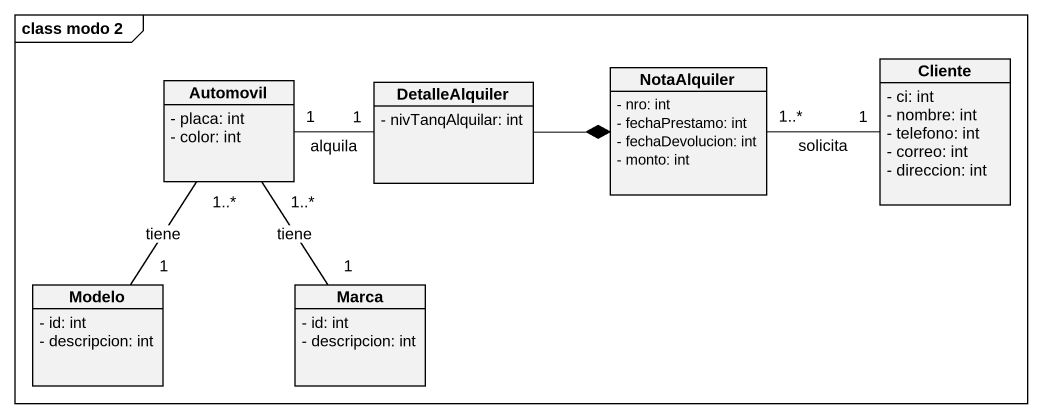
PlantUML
@startuml
mainframe class modo 2
hide circle
hide empty members
skinparam classAttributeIconSize 0
class Cliente {
  - ci: int
  - nombre: int
  - telefono: int
  - correo: int
  - direccion: int
}
class Automovil {
  - placa: int
  - color: int
}
class DetalleAlquiler {
  - nivTanqAlquilar: int
}
class NotaAlquiler {
  - nro: int
  - fechaPrestamo: int
  - fechaDevolucion: int
  - monto: int
}
class Modelo {
  - id: int
  - descripcion: int
}
class Marca {
  - id: int
  - descripcion: int
}
Automovil "1..*" -- "1" Modelo : tiene
Automovil "1..*" -- "1" Marca : tiene
DetalleAlquiler "1" -left- "1" Automovil : alquila
DetalleAlquiler -right-* NotaAlquiler
NotaAlquiler "1..*" -right- "1" Cliente : solicita
@enduml
